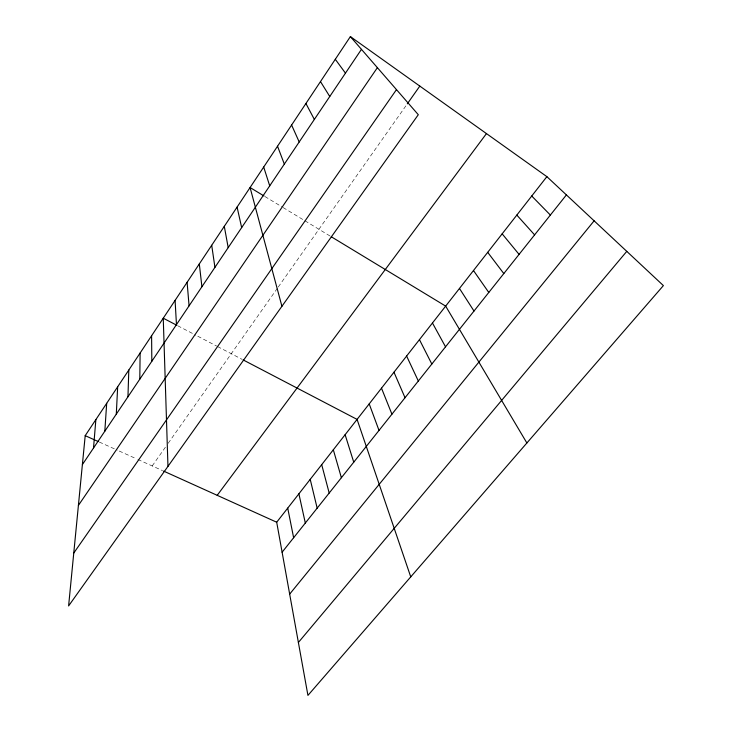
<?xml version="1.0" encoding="UTF-8"?>
<svg xmlns="http://www.w3.org/2000/svg" width="732" height="732" viewBox="0 0 732 732"><rect width="100%" height="100%" fill="white"/><g stroke="black" fill="none" stroke-linecap="round" stroke-linejoin="round"><path stroke-width="0.55" stroke-dasharray="3.66 2.75" d="M152.201 465.945L165.606 446.923M168.186 443.263L277.593 287.96M278.252 287.026L406.644 104.767M99.305 442.037L117.221 450.134M119.206 451.031L135.832 458.543M137.872 459.467L162.586 470.639M177.766 325.767L195.792 335.174M197.805 336.226L216.626 346.053M217.596 346.565L242.164 359.394M264.947 196.533L282.195 206.991M283.156 207.577L304.018 220.231M304.951 220.79L330.278 236.152"/><path stroke-width="1.1" d="M139.794 379.167L140.123 353.007M127.954 396.79L128.805 370.026M116.296 414.138L117.669 386.798M104.822 431.221L106.689 403.323M93.513 448.039L95.865 419.61M85.205 435.659L68.607 605.931L418.301 114.714L350.372 36.6L85.205 435.659L98.298 441.579M82.377 464.61L361.452 49.346M78.406 505.409L377.383 67.664M73.758 553.063L396.479 89.615M407.303 103.834L419.811 86.092M217.194 495.326L486.46 133.59M546.877 176.65L663.393 285.599L307.934 695.4L276.696 522.218L546.877 176.65L350.372 36.6M282.104 552.221L566.403 194.904M289.662 594.11L594.119 220.817M298.382 642.467L626.775 251.36M163.629 471.106L276.696 522.218M176.796 325.264L163.254 318.191L167.967 466.366M243.161 359.915L357.079 419.399L410.743 576.871M264.014 195.975L250.079 187.529L281.921 306.287M331.221 236.72L445.66 306.113L526.875 442.979M531.734 196.011L550.373 215.062M516.829 215.08L534.598 234.881M502.161 233.847L519.079 254.388M487.704 252.33L503.808 273.576M335.293 59.283L345.458 73.136M473.476 270.529L488.784 292.461M459.467 288.454L473.997 311.045M320.479 81.581L329.757 96.496M432.456 322.995L445.532 346.822M305.921 103.496L314.348 119.435M419.445 339.639L431.834 364.042M406.617 356.045L418.329 381.006M291.601 125.035L299.205 141.971M393.972 372.222L405.034 397.723M381.5 388.17L391.931 414.193M277.529 146.217L284.327 164.096M369.202 403.89L379.011 430.425M263.694 167.042L269.715 185.846M345.12 434.698L353.748 462.185M333.325 449.777L341.377 477.722M321.696 464.664L329.19 493.048M310.212 479.341L317.166 508.154M237.086 207.083L241.661 227.597M298.894 493.826L305.317 523.051M287.722 508.118L293.633 537.736M224.294 226.334L228.192 247.645M211.704 245.284L214.934 267.363M199.305 263.932L201.904 286.752M187.108 282.296L189.076 305.839M175.085 300.385L176.467 324.615M151.597 335.732L151.826 361.269"/></g></svg>
